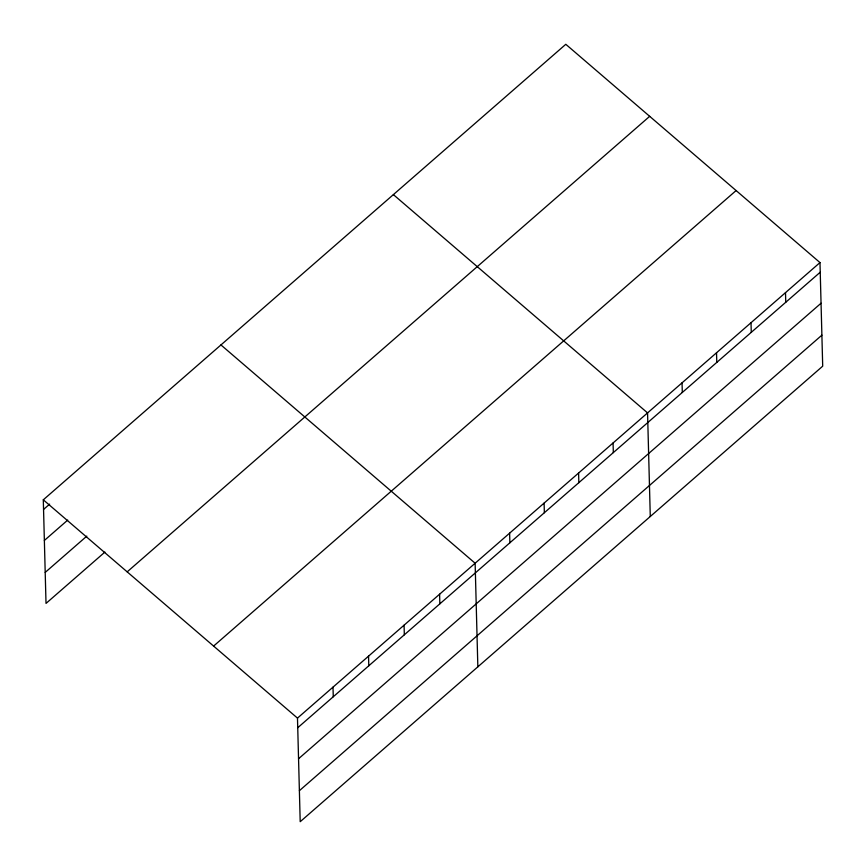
<?xml version="1.0" encoding="UTF-8"?>
<svg xmlns="http://www.w3.org/2000/svg" width="866" height="866" viewBox="0 0 866 866"><rect width="100%" height="100%" fill="white"/><g stroke="black" fill="none" stroke-linecap="round" stroke-linejoin="round"><path stroke-width="1.3" d="M43.3 499.823L565.801 44.296L819.983 262.582L822.7 366.177L300.199 821.704L297.482 718.109L43.3 499.823L46.017 603.418L104.894 552.086M43.549 509.446L49.643 504.131M44.361 540.46L67.71 520.098M45.205 572.404L86.817 536.119M127.183 571.852L649.684 116.325M213.599 646.079L736.111 190.552M297.482 718.109L819.983 262.582M297.742 727.732L820.243 272.205M298.554 758.746L821.055 303.219M299.387 790.69L821.888 335.164M393.38 194.623L647.562 412.909L650.279 516.504M220.949 344.939L475.131 563.236L477.848 666.831M785.505 292.654L785.754 302.277M751.017 322.715L751.266 332.338M716.528 352.776L716.788 362.399M682.051 382.848L682.3 392.471M613.074 442.97L613.323 452.593M578.596 473.042L578.845 482.665M544.108 503.103L544.357 512.726M509.619 533.164L509.868 542.787M439.603 594.206L439.852 603.829M404.076 625.187L404.325 634.81M368.548 656.157L368.797 665.781M333.009 687.139L333.269 696.762"/></g></svg>
